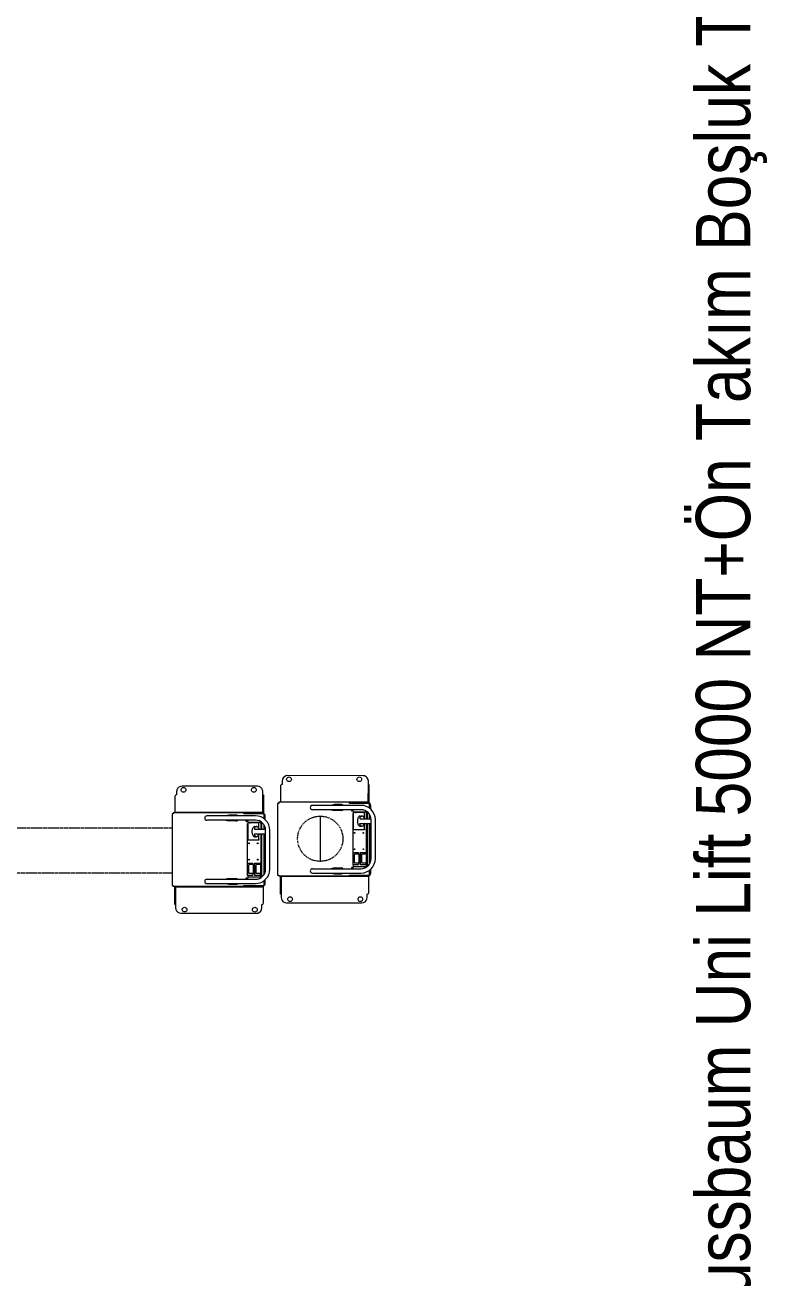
# Model space of a CAD drawing. Extents: x -3709 to 34975, y -230 to 8245.
# Drawn here: x 881.7 to 1086.5, y 477.6 to 823.5 of the extents above; entities that cross this region are included whole.
import ezdxf

# ---------------------------------------------------------------- set-up
doc = ezdxf.new("R2010")
doc.units = 0
doc.linetypes.add('HIDDEN', pattern=[0.375, 0.25, -0.125])
doc.layers.get('0').update_dxf_attribs({"color": 9, "lineweight": 9})
doc.layers.add('B_Ekipman_Zemin', color=155, linetype='Continuous', lineweight=9)
doc.styles.add('MuuM_TEXT-STANDART', font='ARIALN.TTF')

# ---------------------------------------------------------------- blocks, each defined once
blk = doc.blocks.new('4800makaslift')
for p, q in [((17330.5, 8448.4), (17122.5, 8448.5)), ((17103, 8420), (17103, 8375)), ((17107.5, 8433.5), (17107.5, 8425.3)), ((17107.5, 8425.3), (17107.5, 8424.4)), ((17120.4, 8436.4), (17120, 8438.5)), ((17132.7, 8440.6), (17133, 8438.5)), ((17314.4, 8436.3), (17314, 8438.4)), ((17326.7, 8440.6), (17327, 8438.4)), ((17345.5, 8433.4), (17344.7, 8438.4)), ((17345.2, 8375), (17345.5, 8424.8)), ((17345.5, 8426.7), (17345.5, 8433.4)), ((17345.5, 8424.8), (17345.5, 8426.7)), ((17345.5, 8424.5), (17347, 8424.5)), ((17345.5, 8424.4), (17345.5, 8375)), ((17347, 8424.5), (17347, 8374.2)), ((17095, 8372), (17095, 8174)), ((17098, 8372), (17095, 8372)), ((17346, 8375), (17098, 8375)), ((17098, 8375), (17098, 8372)), ((17342, 8375.5), (17107, 8375.5)), ((17293.4, 8372), (17293.4, 8375)), ((17346, 8373), (17293.4, 8373)), ((17349, 8372), (17293.4, 8372)), ((17346, 8375), (17346, 8373)), ((17349, 8358.4), (17349, 8372)), ((17325, 8354.5), (17191, 8354.5)), ((17325, 8366.5), (17191.1, 8366.5)), ((17252, 8368.5), (17243, 8366.5)), ((17243, 8354.5), (17252, 8352.5)), ((17252, 8366.5), (17252, 8368.5)), ((17271, 8368.5), (17252, 8368.5)), ((17252, 8352.5), (17252, 8354.5)), ((17271, 8352.5), (17252, 8352.5)), ((17300.8, 8350.9), (17300.6, 8350.5)), ((17301.2, 8353.4), (17301.2, 8352.6)), ((17303.5, 8202), (17303.5, 8344)), ((17334, 8347), (17304.9, 8347)), ((17304.9, 8299), (17304.9, 8347)), ((17306.2, 8349), (17339.5, 8349)), ((17322.8, 8337), (17327.9, 8337)), ((17334.9, 8330.5), (17334.9, 8346.1)), ((17339.6, 8345.5), (17339.6, 8329.5)), ((17340.5, 8344), (17340.5, 8329.5)), ((17342.2, 8344), (17342.2, 8329.5)), ((17349, 8329.5), (17349, 8340.9)), ((17352, 8355.9), (17352, 8365.5)), ((17322.8, 8309), (17327.9, 8309)), ((17323.7, 8329.5), (17352.8, 8329.5)), ((17323.7, 8316.5), (17353, 8316.5)), ((17334.9, 8299.9), (17334.9, 8315.5)), ((17339.6, 8316.5), (17339.6, 8232)), ((17340.5, 8316.5), (17340.5, 8202)), ((17342.2, 8316.5), (17342.2, 8202)), ((17349, 8205.1), (17349, 8316.5)), ((17352, 8329.5), (17352, 8333.5)), ((17352, 8212.5), (17352, 8316.5)), ((17353, 8219.5), (17353, 8326.5)), ((17365, 8219.5), (17365, 8326.5)), ((17334, 8299), (17304.9, 8299)), ((17303.5, 8236), (17318.1, 8236)), ((17318.2, 8235.9), (17318.2, 8232)), ((17322.6, 8236), (17322.6, 8203)), ((17322.6, 8236), (17338.3, 8236)), ((17338.4, 8235.9), (17338.4, 8232)), ((17303.5, 8203), (17318.1, 8203)), ((17307, 8207.5), (17307, 8231.5)), ((17319.6, 8232), (17307.3, 8232)), ((17319.6, 8207), (17307.3, 8207)), ((17318.2, 8207), (17318.2, 8203.1)), ((17320.1, 8231.6), (17320.1, 8231.5)), ((17320.1, 8207.5), (17320.1, 8231.5)), ((17322.6, 8203), (17338.3, 8203)), ((17327.3, 8207.5), (17327.3, 8231.5)), ((17339.9, 8232), (17327.5, 8232)), ((17339.9, 8207), (17327.5, 8207)), ((17338.4, 8207), (17338.4, 8203.1)), ((17339.6, 8207), (17339.6, 8200.5)), ((17340.4, 8231.6), (17340.4, 8231.5)), ((17340.4, 8207.5), (17340.4, 8231.5)), ((17095, 8174), (17098, 8174)), ((17098, 8174), (17098, 8171)), ((17346, 8171), (17098, 8171)), ((17103, 8121.5), (17103, 8171)), ((17104.5, 8121.6), (17104.5, 8170.8)), ((17104.8, 8170.8), (17104.5, 8121.2)), ((17107, 8170.5), (17342, 8170.5)), ((17191, 8191.5), (17325, 8191.5)), ((17191, 8179.5), (17325, 8179.5)), ((17252, 8193.5), (17243, 8191.5)), ((17243, 8179.5), (17252, 8177.5)), ((17252, 8193.5), (17252, 8191.5)), ((17252, 8193.5), (17271, 8193.5)), ((17252, 8179.5), (17252, 8177.5)), ((17252, 8177.5), (17271, 8177.5)), ((17293.4, 8174), (17349, 8174)), ((17293.4, 8171), (17293.4, 8174)), ((17346, 8173), (17293.4, 8173)), ((17301.2, 8193.4), (17301.2, 8192.6)), ((17339.5, 8197), (17306.2, 8197)), ((17337.8, 8197), (17338.6, 8197.2)), ((17346, 8171), (17346, 8173)), ((17347, 8126), (17347, 8171.8)), ((17349, 8174), (17349, 8187.6)), ((17352, 8180.5), (17352, 8190.1)), ((17104.5, 8121.5), (17103, 8121.5)), ((17104.5, 8121.2), (17104.5, 8119.3)), ((17104.5, 8119.3), (17104.5, 8112.6)), ((17104.5, 8112.6), (17105.3, 8107.6)), ((17119.5, 8097.6), (17327.5, 8097.5)), ((17123.4, 8105.4), (17123, 8107.6)), ((17135.7, 8109.7), (17136, 8107.6)), ((17317.4, 8105.4), (17317, 8107.5)), ((17329.7, 8109.6), (17330, 8107.5)), ((17342.5, 8120.8), (17342.5, 8121.6)), ((17342.5, 8112.5), (17342.5, 8120.8))]:
    blk.add_line(p, q)
at = {"linetype": 'HIDDEN'}
for p, q in [((16360.7, 8333.6), (17097, 8333.6)), ((17097, 8208.6), (16360.7, 8208.6))]:
    blk.add_line(p, q, dxfattribs=at)
for points in [[(17122.5, 8448.5), (17117.9, 8447.8), (17113.7, 8445.6), (17110.4, 8442.3), (17108.3, 8438.1), (17107.5, 8433.5)], [(17120, 8438.5), (17120.4, 8440.5), (17121.3, 8442.3), (17122.7, 8443.8), (17124.5, 8444.7), (17126.5, 8445), (17128.5, 8444.7), (17130.4, 8443.8), (17131.8, 8442.3), (17132.7, 8440.6)], [(17314, 8438.4), (17314.4, 8440.5), (17315.3, 8442.3), (17316.7, 8443.7), (17318.5, 8444.6), (17320.5, 8444.9), (17322.5, 8444.6), (17324.4, 8443.7), (17325.8, 8442.3), (17326.7, 8440.6)], [(17344.7, 8438.4), (17342.7, 8442.3), (17339.4, 8445.6), (17335.2, 8447.7), (17330.5, 8448.4)], [(17107.5, 8424.4), (17106.1, 8424.2), (17104.9, 8423.6), (17103.9, 8422.6), (17103.2, 8421.4), (17103, 8420)], [(17133, 8438.5), (17132.7, 8436.5), (17131.8, 8434.7), (17130.4, 8433.2), (17128.5, 8432.3), (17126.5, 8432), (17124.5, 8432.3), (17122.7, 8433.2), (17121.3, 8434.7), (17120.4, 8436.4)], [(17327, 8438.4), (17326.7, 8436.4), (17325.8, 8434.6), (17324.4, 8433.2), (17322.5, 8432.3), (17320.5, 8431.9), (17318.5, 8432.3), (17316.7, 8433.2), (17315.3, 8434.6), (17314.4, 8436.3)], [(17299.8, 8353), (17299.9, 8354.2), (17300, 8354.5)], [(17301.4, 8350), (17300.8, 8350.2), (17300.3, 8350.9), (17299.9, 8351.9), (17299.8, 8353)], [(17301.2, 8352.6), (17301.1, 8351.9), (17300.8, 8351.2), (17300.5, 8350.7), (17300.5, 8350.6)], [(17301.3, 8353), (17301.2, 8351.9), (17300.8, 8350.9)], [(17300.9, 8354.5), (17301.1, 8354.1), (17301.2, 8353.4)], [(17301.1, 8354.5), (17301.2, 8354.2), (17301.3, 8353)], [(17303, 8353), (17302.9, 8351.9), (17302.5, 8350.9), (17302, 8350.2), (17301.4, 8350)], [(17302.8, 8354.5), (17302.9, 8354.2), (17303, 8353)], [(17306.2, 8349), (17305.4, 8348.8), (17304.6, 8348), (17304.1, 8346.9), (17303.7, 8345.5), (17303.5, 8344)], [(17311, 8345), (17310.7, 8345.5), (17310.3, 8346), (17309.8, 8346.3), (17309.4, 8346.6), (17309, 8346.8), (17308.6, 8347), (17308.2, 8347)], [(17322.8, 8337), (17321.6, 8336.8), (17320.5, 8336.3), (17319.4, 8335.5), (17318.4, 8334.3), (17317.5, 8332.9), (17316.7, 8331.2), (17316.1, 8329.4), (17315.7, 8327.3), (17315.4, 8325.2)], [(17327.9, 8337), (17326.8, 8336.9), (17325.8, 8336.5), (17324.8, 8335.8), (17323.9, 8334.9), (17323.1, 8333.8), (17322.3, 8332.5)], [(17333.4, 8332.5), (17332.6, 8333.8), (17331.8, 8334.9), (17330.9, 8335.8), (17329.9, 8336.5), (17328.9, 8336.9), (17327.9, 8337)], [(17334.9, 8346.1), (17334.9, 8346.3), (17334.8, 8346.6), (17334.6, 8346.8), (17334.3, 8347), (17334, 8347)], [(17334.6, 8345), (17334.8, 8345.5), (17334.9, 8346), (17334.9, 8346.1)], [(17339.4, 8348), (17338.6, 8348.8), (17337.8, 8349)], [(17339.1, 8348.3), (17339.4, 8347), (17339.6, 8345.5)], [(17340.5, 8344), (17340.3, 8345.5), (17340, 8346.9), (17339.4, 8348)], [(17342.2, 8344), (17342, 8345.5), (17341.6, 8346.9), (17341, 8348), (17340.3, 8348.8), (17339.5, 8349)], [(17315.4, 8325.2), (17315.3, 8323), (17315.4, 8320.8), (17315.7, 8318.7), (17316.1, 8316.6), (17316.7, 8314.8), (17317.5, 8313.1), (17318.4, 8311.7), (17319.4, 8310.5), (17320.5, 8309.7)], [(17320.5, 8309.7), (17321.6, 8309.2), (17322.8, 8309)], [(17322.3, 8332.5), (17322.1, 8331.8), (17322, 8331.1), (17322.1, 8330.6), (17322.4, 8330.1), (17322.8, 8329.8), (17323.2, 8329.6), (17323.7, 8329.5)], [(17322.3, 8313.5), (17322.1, 8314.2), (17322, 8314.9), (17322.1, 8315.5), (17322.4, 8315.9), (17322.8, 8316.2), (17323.2, 8316.4), (17323.7, 8316.5)], [(17322.3, 8313.5), (17323.1, 8312.2), (17323.9, 8311.1), (17324.8, 8310.2), (17325.8, 8309.5), (17326.8, 8309.1), (17327.9, 8309)], [(17327.9, 8309), (17328.9, 8309.1), (17329.9, 8309.5), (17330.9, 8310.2), (17331.8, 8311.1), (17332.6, 8312.2), (17333.4, 8313.5)], [(17333.4, 8332.5), (17333.8, 8331.8), (17334.3, 8331.1), (17334.8, 8330.6), (17335.3, 8330.1), (17335.9, 8329.8), (17336.5, 8329.6), (17337, 8329.5)], [(17333.4, 8313.5), (17333.8, 8314.2), (17334.3, 8314.9), (17334.8, 8315.5), (17335.3, 8315.9), (17335.9, 8316.2), (17336.5, 8316.4), (17337, 8316.5)], [(17306.7, 8290.5), (17306.8, 8290.9), (17306.9, 8291.3), (17307.1, 8291.6), (17307.3, 8291.8), (17307.4, 8291.8)], [(17307.4, 8289.2), (17307.3, 8289.2), (17307.1, 8289.4), (17306.9, 8289.7), (17306.8, 8290.1), (17306.7, 8290.5)], [(17307.4, 8291.8), (17307.5, 8291.8), (17307.8, 8291.6), (17307.9, 8291.3), (17308.1, 8290.9), (17308.1, 8290.5)], [(17308.1, 8290.5), (17308.1, 8290.1), (17307.9, 8289.7), (17307.8, 8289.4), (17307.5, 8289.2), (17307.4, 8289.2)], [(17311, 8301), (17310.7, 8300.5), (17310.3, 8300), (17309.8, 8299.7), (17309.4, 8299.4), (17309, 8299.2), (17308.6, 8299), (17308.2, 8299)], [(17330.8, 8290.5), (17330.9, 8290.9), (17331, 8291.3), (17331.2, 8291.6), (17331.4, 8291.8), (17331.5, 8291.8)], [(17331.5, 8289.2), (17331.4, 8289.2), (17331.2, 8289.4), (17331, 8289.7), (17330.9, 8290.1), (17330.8, 8290.5)], [(17331.5, 8291.8), (17331.7, 8291.8), (17331.9, 8291.6), (17332.1, 8291.3), (17332.2, 8290.9), (17332.2, 8290.5)], [(17332.2, 8290.5), (17332.2, 8290.1), (17332.1, 8289.7), (17331.9, 8289.4), (17331.7, 8289.2), (17331.5, 8289.2)], [(17334.9, 8299.9), (17334.9, 8299.7), (17334.8, 8299.4), (17334.6, 8299.2), (17334.3, 8299), (17334, 8299)], [(17334.6, 8301), (17334.8, 8300.5), (17334.9, 8300), (17334.9, 8299.9)], [(17304.7, 8236), (17304.7, 8236), (17304.8, 8236), (17304.9, 8235.9), (17304.9, 8235.9), (17305, 8235.8)], [(17306.7, 8245.5), (17306.8, 8245.9), (17306.9, 8246.3), (17307.1, 8246.6), (17307.3, 8246.8), (17307.4, 8246.8)], [(17307.4, 8244.2), (17307.3, 8244.2), (17307.1, 8244.4), (17306.9, 8244.7), (17306.8, 8245.1), (17306.7, 8245.5)], [(17307.4, 8246.8), (17307.5, 8246.8), (17307.8, 8246.6), (17307.9, 8246.3), (17308.1, 8245.9), (17308.1, 8245.5)], [(17308.1, 8245.5), (17308.1, 8245.1), (17307.9, 8244.7), (17307.8, 8244.4), (17307.5, 8244.2), (17307.4, 8244.2)], [(17318.1, 8236), (17318.1, 8236), (17318.2, 8236), (17318.2, 8235.9), (17318.2, 8235.9)], [(17318.2, 8235.9), (17318.2, 8235.9), (17318.1, 8235.8)], [(17324.9, 8236), (17325, 8236), (17325.1, 8236), (17325.1, 8235.9), (17325.2, 8235.9), (17325.2, 8235.8)], [(17330.8, 8245.5), (17330.9, 8245.9), (17331, 8246.3), (17331.2, 8246.6), (17331.4, 8246.8), (17331.5, 8246.8)], [(17331.5, 8244.2), (17331.4, 8244.2), (17331.2, 8244.4), (17331, 8244.7), (17330.9, 8245.1), (17330.8, 8245.5)], [(17331.5, 8246.8), (17331.7, 8246.8), (17331.9, 8246.6), (17332.1, 8246.3), (17332.2, 8245.9), (17332.2, 8245.5)], [(17332.2, 8245.5), (17332.2, 8245.1), (17332.1, 8244.7), (17331.9, 8244.4), (17331.7, 8244.2), (17331.5, 8244.2)], [(17338.3, 8236), (17338.4, 8236), (17338.4, 8236), (17338.4, 8235.9), (17338.4, 8235.9)], [(17338.4, 8235.9), (17338.4, 8235.9), (17338.4, 8235.8)], [(17303.5, 8202), (17303.7, 8200.5), (17304.1, 8199.1), (17304.6, 8198), (17305.4, 8197.2), (17306.2, 8197)], [(17304.7, 8203), (17304.7, 8203), (17304.8, 8203), (17304.9, 8203.1), (17304.9, 8203.1), (17305, 8203.2)], [(17307.3, 8232), (17307.2, 8232), (17307.1, 8231.9), (17307, 8231.8), (17307, 8231.7), (17307, 8231.5)], [(17307, 8207.5), (17307, 8207.3), (17307, 8207.2), (17307.1, 8207.1), (17307.2, 8207), (17307.3, 8207)], [(17318.2, 8203.1), (17318.2, 8203.1), (17318.1, 8203.2)], [(17318.1, 8203), (17318.1, 8203), (17318.2, 8203), (17318.2, 8203.1), (17318.2, 8203.1)], [(17319.6, 8232), (17319.8, 8232), (17319.9, 8231.9), (17320, 8231.9), (17320.1, 8231.7), (17320.1, 8231.6)], [(17319.6, 8207), (17319.8, 8207), (17319.9, 8207.1), (17320, 8207.2), (17320.1, 8207.3), (17320.1, 8207.4), (17320.1, 8207.5)], [(17324.9, 8203), (17325, 8203), (17325.1, 8203), (17325.1, 8203.1), (17325.2, 8203.1), (17325.2, 8203.2)], [(17327.5, 8232), (17327.4, 8232), (17327.4, 8231.9), (17327.3, 8231.8), (17327.3, 8231.7), (17327.3, 8231.5)], [(17327.3, 8207.5), (17327.3, 8207.3), (17327.3, 8207.2), (17327.4, 8207.1), (17327.4, 8207), (17327.5, 8207)], [(17338.3, 8203), (17338.4, 8203), (17338.4, 8203), (17338.4, 8203.1), (17338.4, 8203.1)], [(17338.4, 8203.1), (17338.4, 8203.1), (17338.4, 8203.2)], [(17338.6, 8197.2), (17339.4, 8198), (17340, 8199.1), (17340.3, 8200.5), (17340.5, 8202)], [(17339.6, 8200.5), (17339.4, 8199), (17339.1, 8197.7)], [(17339.5, 8197), (17340.3, 8197.2), (17341, 8198), (17341.6, 8199.1), (17342, 8200.5), (17342.2, 8202)], [(17339.9, 8232), (17340, 8232), (17340.2, 8231.9), (17340.3, 8231.9), (17340.3, 8231.7), (17340.4, 8231.6)], [(17339.9, 8207), (17340, 8207), (17340.2, 8207.1), (17340.3, 8207.2), (17340.3, 8207.3), (17340.4, 8207.4), (17340.4, 8207.5)], [(17299.8, 8193), (17299.9, 8194.2), (17300.3, 8195.1), (17300.8, 8195.8), (17301.4, 8196)], [(17300, 8191.5), (17299.9, 8191.9), (17299.8, 8193)], [(17300.5, 8195.4), (17300.5, 8195.3), (17300.8, 8194.8), (17301.1, 8194.1), (17301.2, 8193.4)], [(17300.6, 8195.5), (17300.8, 8195.1), (17301.2, 8194.2), (17301.3, 8193)], [(17301.2, 8192.6), (17301.1, 8191.9), (17300.9, 8191.5)], [(17301.3, 8193), (17301.2, 8191.9), (17301.1, 8191.5)], [(17301.4, 8196), (17302, 8195.8), (17302.5, 8195.1), (17302.9, 8194.2), (17303, 8193)], [(17303, 8193), (17302.9, 8191.9), (17302.8, 8191.5)], [(17105.3, 8107.6), (17107.4, 8103.8), (17110.7, 8100.4), (17114.9, 8098.3), (17119.5, 8097.6)], [(17123, 8107.6), (17123.3, 8109.6), (17124.3, 8111.4), (17125.7, 8112.8), (17127.5, 8113.7), (17129.5, 8114.1), (17131.5, 8113.7), (17133.3, 8112.8), (17134.8, 8111.4), (17135.7, 8109.7)], [(17136, 8107.6), (17135.7, 8105.6), (17134.8, 8103.7), (17133.3, 8102.3), (17131.5, 8101.4), (17129.5, 8101.1), (17127.5, 8101.4), (17125.7, 8102.3), (17124.3, 8103.7), (17123.4, 8105.4)], [(17317, 8107.5), (17317.3, 8109.5), (17318.3, 8111.3), (17319.7, 8112.8), (17321.5, 8113.7), (17323.5, 8114), (17325.5, 8113.7), (17327.3, 8112.8), (17328.8, 8111.3), (17329.7, 8109.6)], [(17330, 8107.5), (17329.7, 8105.5), (17328.8, 8103.7), (17327.3, 8102.2), (17325.5, 8101.3), (17323.5, 8101), (17321.5, 8101.3), (17319.7, 8102.3), (17318.3, 8103.7), (17317.4, 8105.4)], [(17327.5, 8097.5), (17332.1, 8098.2), (17336.3, 8100.4), (17339.6, 8103.7), (17341.8, 8107.9), (17342.5, 8112.5)], [(17342.5, 8121.6), (17343.9, 8121.8), (17345.2, 8122.4), (17346.2, 8123.4), (17346.8, 8124.6), (17347, 8126)]]:
    blk.add_lwpolyline(points)
for centre, radius, start, end in [((17107, 8365.5), 10, 90, 107.3767), ((17342, 8365.5), 10, 72.6233, 90), ((17342, 8365.5), 10, 0, 66.2136), ((17191, 8360.5), 6, 90, 270), ((17271, 8360.5), 8, 48.618, 90), ((17271, 8360.5), 8, 270, 311.4517), ((17325, 8326.5), 40, 0, 90), ((17325, 8326.5), 28, 0, 90), ((17325, 8219.5), 28, 270, 0), ((17325, 8219.5), 40, 270, 0), ((17107, 8180.5), 10, 252.6241, 270), ((17191, 8185.5), 6, 90, 270), ((17271, 8185.5), 8, 48.5483, 90), ((17271, 8185.5), 8, 270, 311.4517), ((17342, 8180.5), 10, 270, 287.3759), ((17342, 8180.5), 10, 293.7864, 0)]:
    blk.add_arc(centre, radius, start, end)

msp = doc.modelspace()

# ---------------------------------------------------------------- linework, layer by layer
for p, q in [((975.01, 616.28), (954.21, 616.29)), ((952.26, 613.44), (952.26, 608.94)), ((952.71, 614.79), (952.71, 613.96)), ((952.71, 613.96), (952.71, 613.88)), ((953.99, 615.07), (953.96, 615.29)), ((955.22, 615.5), (955.26, 615.29)), ((973.39, 615.07), (973.36, 615.28)), ((974.62, 615.49), (974.66, 615.28)), ((976.51, 614.78), (976.42, 615.27)), ((976.48, 608.94), (976.51, 613.92)), ((976.51, 614.11), (976.51, 614.78)), ((976.51, 613.92), (976.51, 614.11)), ((976.51, 613.89), (976.66, 613.89)), ((976.51, 613.87), (976.51, 608.94)), ((976.66, 613.89), (976.66, 608.85)), ((976.56, 608.94), (951.76, 608.94)), ((951.76, 608.94), (951.76, 608.64)), ((976.16, 608.99), (952.66, 608.99)), ((971.29, 608.64), (971.29, 608.94)), ((976.56, 608.94), (976.56, 608.74)), ((951.76, 608.64), (951.46, 608.64)), ((951.46, 608.64), (951.46, 588.84)), ((974.46, 606.89), (961.06, 606.89)), ((974.46, 608.09), (961.07, 608.09)), ((967.16, 608.29), (966.26, 608.09)), ((966.26, 606.89), (967.15, 606.69)), ((967.16, 608.09), (967.16, 608.29)), ((969.06, 608.29), (967.16, 608.29)), ((967.16, 606.69), (967.16, 606.89)), ((969.06, 606.69), (967.16, 606.69)), ((976.56, 608.74), (971.29, 608.74)), ((976.86, 608.64), (971.29, 608.64)), ((972.04, 606.52), (972.01, 606.49)), ((972.07, 606.78), (972.07, 606.7)), ((972.31, 591.64), (972.31, 605.84)), ((972.44, 601.34), (972.44, 606.14)), ((975.35, 606.14), (972.44, 606.14)), ((972.58, 606.34), (975.9, 606.34)), ((975.44, 604.48), (975.44, 606.04)), ((975.91, 605.99), (975.91, 604.39)), ((976, 605.84), (976, 604.39)), ((976.17, 605.84), (976.17, 604.39)), ((976.86, 607.28), (976.86, 608.64)), ((976.86, 604.39), (976.86, 605.52)), ((977.16, 607.02), (977.16, 607.99)), ((974.23, 605.14), (974.74, 605.14)), ((974.23, 602.34), (974.74, 602.34)), ((974.33, 604.39), (977.23, 604.39)), ((974.33, 603.09), (977.26, 603.09)), ((975.44, 601.43), (975.44, 602.99)), ((975.91, 603.09), (975.91, 594.64)), ((976, 603.09), (976, 591.64)), ((976.17, 603.09), (976.17, 591.64)), ((976.86, 591.95), (976.86, 603.09)), ((977.16, 604.39), (977.16, 604.79)), ((977.16, 592.69), (977.16, 603.09)), ((977.26, 593.39), (977.26, 604.09)), ((978.46, 593.39), (978.46, 604.09)), ((975.35, 601.34), (972.44, 601.34)), ((972.31, 595.04), (973.76, 595.04)), ((973.77, 595.03), (973.77, 594.64)), ((974.21, 595.04), (974.21, 591.74)), ((974.21, 595.04), (975.79, 595.04)), ((975.8, 595.03), (975.8, 594.64)), ((972.31, 591.74), (973.76, 591.74)), ((972.65, 592.19), (972.65, 594.59)), ((973.92, 594.64), (972.68, 594.64)), ((973.92, 592.14), (972.68, 592.14)), ((973.77, 592.14), (973.77, 591.75)), ((973.97, 594.6), (973.97, 594.59)), ((973.97, 592.19), (973.97, 594.59)), ((974.21, 591.74), (975.79, 591.74)), ((974.68, 592.19), (974.68, 594.59)), ((975.94, 594.64), (974.71, 594.64)), ((975.94, 592.14), (974.71, 592.14)), ((975.8, 592.14), (975.8, 591.75)), ((975.91, 592.14), (975.91, 591.49)), ((975.99, 594.6), (975.99, 594.59)), ((975.99, 592.19), (975.99, 594.59)), ((951.46, 588.84), (951.76, 588.84)), ((951.76, 588.84), (951.76, 588.54)), ((976.56, 588.54), (951.76, 588.54)), ((952.26, 583.59), (952.26, 588.54)), ((952.41, 583.6), (952.41, 588.52)), ((952.43, 588.52), (952.41, 583.56)), ((952.66, 588.49), (976.16, 588.49)), ((961.06, 590.59), (974.46, 590.59)), ((961.06, 589.39), (974.46, 589.39)), ((967.16, 590.79), (966.26, 590.59)), ((966.26, 589.39), (967.15, 589.19)), ((967.16, 590.79), (967.16, 590.59)), ((967.16, 590.79), (969.06, 590.79)), ((967.16, 589.39), (967.16, 589.19)), ((967.16, 589.19), (969.06, 589.19)), ((971.29, 588.84), (976.86, 588.84)), ((971.29, 588.54), (971.29, 588.84)), ((976.56, 588.74), (971.29, 588.74)), ((972.07, 590.78), (972.07, 590.7)), ((975.9, 591.14), (972.58, 591.14)), ((975.73, 591.14), (975.82, 591.16)), ((976.56, 588.54), (976.56, 588.74)), ((976.66, 584.03), (976.66, 588.62)), ((976.86, 588.84), (976.86, 590.19)), ((977.16, 589.49), (977.16, 590.45)), ((952.41, 583.59), (952.26, 583.59)), ((952.41, 583.56), (952.41, 583.36)), ((952.41, 583.36), (952.41, 582.69)), ((952.41, 582.69), (952.49, 582.2)), ((953.91, 581.19), (974.71, 581.19)), ((954.29, 581.98), (954.26, 582.19)), ((955.52, 582.41), (955.56, 582.19)), ((973.69, 581.97), (973.66, 582.19)), ((974.92, 582.4), (974.96, 582.19)), ((976.21, 583.51), (976.21, 583.6)), ((976.21, 582.69), (976.21, 583.51))]:
    msp.add_line(p, q)
at = {"lineweight": 0}
msp.add_line((963.23, 605.11), (963.23, 592.61), dxfattribs=at)
for points in [[(954.21, 616.29), (953.74, 616.21), (953.33, 616), (952.99, 615.67), (952.78, 615.25), (952.71, 614.79)], [(953.96, 615.29), (953.99, 615.49), (954.08, 615.67), (954.23, 615.81), (954.41, 615.9), (954.61, 615.94), (954.81, 615.9), (954.99, 615.81), (955.13, 615.67), (955.22, 615.5)], [(973.36, 615.28), (973.39, 615.48), (973.48, 615.66), (973.63, 615.81), (973.81, 615.9), (974.01, 615.93), (974.21, 615.9), (974.39, 615.81), (974.53, 615.66), (974.62, 615.49)], [(976.42, 615.27), (976.22, 615.66), (975.89, 615.99), (975.47, 616.21), (975.01, 616.28)], [(952.71, 613.88), (952.57, 613.85), (952.44, 613.79), (952.34, 613.7), (952.28, 613.57), (952.26, 613.44)], [(955.26, 615.29), (955.23, 615.08), (955.13, 614.9), (954.99, 614.76), (954.81, 614.67), (954.61, 614.64), (954.41, 614.67), (954.23, 614.76), (954.08, 614.9), (953.99, 615.07)], [(974.66, 615.28), (974.63, 615.08), (974.53, 614.9), (974.39, 614.75), (974.21, 614.66), (974.01, 614.63), (973.81, 614.66), (973.63, 614.75), (973.48, 614.9), (973.39, 615.07)], [(971.93, 606.74), (971.95, 606.85), (971.96, 606.89)], [(972.09, 606.44), (972.03, 606.46), (971.98, 606.52), (971.95, 606.62), (971.93, 606.74)], [(972.07, 606.7), (972.06, 606.62), (972.04, 606.56), (972.01, 606.5), (972, 606.5)], [(972.09, 606.74), (972.07, 606.62), (972.04, 606.52)], [(972.05, 606.89), (972.06, 606.85), (972.07, 606.78)], [(972.06, 606.89), (972.07, 606.85), (972.09, 606.74)], [(972.26, 606.74), (972.24, 606.62), (972.21, 606.52), (972.16, 606.46), (972.09, 606.44)], [(972.23, 606.89), (972.24, 606.85), (972.26, 606.74)], [(972.58, 606.34), (972.49, 606.31), (972.42, 606.24), (972.36, 606.13), (972.32, 605.99), (972.31, 605.84)], [(973.05, 605.94), (973.02, 605.99), (972.98, 606.03), (972.94, 606.07), (972.9, 606.1), (972.85, 606.12), (972.81, 606.13), (972.78, 606.14)], [(975.44, 606.04), (975.44, 606.07), (975.43, 606.1), (975.41, 606.12), (975.38, 606.13), (975.35, 606.14)], [(975.41, 605.94), (975.44, 605.99), (975.44, 606.03), (975.44, 606.04)], [(975.89, 606.24), (975.82, 606.31), (975.73, 606.34)], [(975.87, 606.26), (975.9, 606.14), (975.91, 605.99)], [(976, 605.84), (975.99, 605.99), (975.95, 606.13), (975.89, 606.24)], [(976.17, 605.84), (976.16, 605.99), (976.12, 606.13), (976.06, 606.24), (975.98, 606.31), (975.9, 606.34)], [(973.49, 603.96), (973.48, 603.74), (973.49, 603.52), (973.52, 603.3), (973.56, 603.1), (973.63, 602.91), (973.7, 602.75), (973.79, 602.6), (973.89, 602.49), (974, 602.4)], [(974.23, 605.14), (974.12, 605.12), (974, 605.07), (973.89, 604.98), (973.79, 604.87), (973.7, 604.73), (973.63, 604.56), (973.56, 604.37), (973.52, 604.17), (973.49, 603.96)], [(974, 602.4), (974.12, 602.35), (974.23, 602.34)], [(974.19, 604.69), (974.16, 604.61), (974.16, 604.55), (974.17, 604.49), (974.19, 604.45), (974.23, 604.41), (974.28, 604.39), (974.33, 604.39)], [(974.19, 602.79), (974.16, 602.86), (974.16, 602.92), (974.17, 602.98), (974.19, 603.03), (974.23, 603.06), (974.28, 603.08), (974.33, 603.09)], [(974.74, 605.14), (974.64, 605.12), (974.54, 605.08), (974.44, 605.02), (974.35, 604.93), (974.26, 604.82), (974.19, 604.69)], [(974.19, 602.79), (974.26, 602.65), (974.35, 602.54), (974.44, 602.45), (974.54, 602.39), (974.64, 602.35), (974.74, 602.34)], [(975.29, 604.69), (975.22, 604.82), (975.13, 604.93), (975.04, 605.02), (974.94, 605.08), (974.84, 605.12), (974.74, 605.14)], [(974.74, 602.34), (974.84, 602.35), (974.94, 602.39), (975.04, 602.45), (975.13, 602.54), (975.22, 602.65), (975.29, 602.79)], [(975.29, 604.69), (975.33, 604.61), (975.38, 604.55), (975.43, 604.49), (975.49, 604.45), (975.55, 604.41), (975.6, 604.39), (975.66, 604.39)], [(975.29, 602.79), (975.33, 602.86), (975.38, 602.92), (975.43, 602.98), (975.49, 603.03), (975.55, 603.06), (975.6, 603.08), (975.66, 603.09)], [(972.63, 600.49), (972.63, 600.53), (972.64, 600.57), (972.66, 600.6), (972.68, 600.61), (972.69, 600.62)], [(972.69, 600.36), (972.68, 600.36), (972.66, 600.37), (972.64, 600.4), (972.63, 600.44), (972.63, 600.49)], [(972.69, 600.62), (972.71, 600.61), (972.73, 600.6), (972.75, 600.57), (972.76, 600.53), (972.76, 600.49)], [(972.76, 600.49), (972.76, 600.44), (972.75, 600.4), (972.73, 600.37), (972.71, 600.36), (972.69, 600.36)], [(973.05, 601.54), (973.02, 601.48), (972.98, 601.44), (972.94, 601.4), (972.9, 601.37), (972.85, 601.35), (972.81, 601.34), (972.78, 601.34)], [(975.04, 600.49), (975.04, 600.53), (975.05, 600.57), (975.07, 600.6), (975.1, 600.61), (975.11, 600.62)], [(975.11, 600.36), (975.1, 600.36), (975.07, 600.37), (975.05, 600.4), (975.04, 600.44), (975.04, 600.49)], [(975.11, 600.62), (975.12, 600.61), (975.14, 600.6), (975.16, 600.57), (975.17, 600.53), (975.18, 600.49)], [(975.18, 600.49), (975.17, 600.44), (975.16, 600.4), (975.14, 600.37), (975.12, 600.36), (975.11, 600.36)], [(975.44, 601.43), (975.44, 601.4), (975.43, 601.37), (975.41, 601.35), (975.38, 601.34), (975.35, 601.34)], [(975.41, 601.54), (975.44, 601.48), (975.44, 601.44), (975.44, 601.43)], [(972.42, 595.04), (972.43, 595.04), (972.43, 595.03), (972.44, 595.03), (972.45, 595.02), (972.45, 595.02)], [(972.63, 595.99), (972.63, 596.03), (972.64, 596.07), (972.66, 596.1), (972.68, 596.11), (972.69, 596.12)], [(972.69, 595.86), (972.68, 595.86), (972.66, 595.87), (972.64, 595.9), (972.63, 595.94), (972.63, 595.99)], [(972.69, 596.12), (972.71, 596.11), (972.73, 596.1), (972.75, 596.07), (972.76, 596.03), (972.76, 595.99)], [(972.76, 595.99), (972.76, 595.94), (972.75, 595.9), (972.73, 595.87), (972.71, 595.86), (972.69, 595.86)], [(973.76, 595.04), (973.77, 595.04), (973.77, 595.03), (973.77, 595.03), (973.77, 595.03)], [(973.77, 595.03), (973.77, 595.02), (973.77, 595.02)], [(974.45, 595.04), (974.45, 595.04), (974.46, 595.03), (974.47, 595.03), (974.47, 595.02), (974.48, 595.02)], [(975.04, 595.99), (975.04, 596.03), (975.05, 596.07), (975.07, 596.1), (975.1, 596.11), (975.11, 596.12)], [(975.11, 595.86), (975.1, 595.86), (975.07, 595.87), (975.05, 595.9), (975.04, 595.94), (975.04, 595.99)], [(975.11, 596.12), (975.12, 596.11), (975.14, 596.1), (975.16, 596.07), (975.17, 596.03), (975.18, 595.99)], [(975.18, 595.99), (975.17, 595.94), (975.16, 595.9), (975.14, 595.87), (975.12, 595.86), (975.11, 595.86)], [(975.79, 595.04), (975.79, 595.04), (975.8, 595.03), (975.8, 595.03), (975.8, 595.03)], [(975.8, 595.03), (975.8, 595.02), (975.8, 595.02)], [(972.31, 591.64), (972.32, 591.48), (972.36, 591.34), (972.42, 591.23), (972.49, 591.16), (972.58, 591.14)], [(972.42, 591.74), (972.43, 591.74), (972.43, 591.74), (972.44, 591.74), (972.45, 591.75), (972.45, 591.76)], [(972.68, 594.64), (972.67, 594.63), (972.66, 594.63), (972.66, 594.62), (972.65, 594.6), (972.65, 594.59)], [(972.65, 592.19), (972.65, 592.17), (972.66, 592.16), (972.66, 592.15), (972.67, 592.14), (972.68, 592.14)], [(973.76, 591.74), (973.77, 591.74), (973.77, 591.74), (973.77, 591.74), (973.77, 591.75)], [(973.77, 591.75), (973.77, 591.75), (973.77, 591.76)], [(973.92, 594.64), (973.93, 594.63), (973.94, 594.63), (973.95, 594.62), (973.96, 594.61), (973.97, 594.6)], [(973.92, 592.14), (973.93, 592.14), (973.94, 592.14), (973.95, 592.15), (973.96, 592.16), (973.97, 592.18), (973.97, 592.19)], [(974.45, 591.74), (974.45, 591.74), (974.46, 591.74), (974.47, 591.74), (974.47, 591.75), (974.48, 591.76)], [(974.71, 594.64), (974.7, 594.63), (974.69, 594.63), (974.69, 594.62), (974.68, 594.6), (974.68, 594.59)], [(974.68, 592.19), (974.68, 592.17), (974.69, 592.16), (974.69, 592.15), (974.7, 592.14), (974.71, 592.14)], [(975.79, 591.74), (975.79, 591.74), (975.8, 591.74), (975.8, 591.74), (975.8, 591.75)], [(975.8, 591.75), (975.8, 591.75), (975.8, 591.76)], [(975.82, 591.16), (975.89, 591.23), (975.95, 591.34), (975.99, 591.48), (976, 591.64)], [(975.9, 591.14), (975.98, 591.16), (976.06, 591.23), (976.12, 591.34), (976.16, 591.48), (976.17, 591.64)], [(975.94, 594.64), (975.96, 594.63), (975.97, 594.63), (975.98, 594.62), (975.99, 594.61), (975.99, 594.6)], [(975.94, 592.14), (975.96, 592.14), (975.97, 592.14), (975.98, 592.15), (975.99, 592.16), (975.99, 592.18), (975.99, 592.19)], [(971.93, 590.74), (971.95, 590.85), (971.98, 590.95), (972.03, 591.01), (972.09, 591.04)], [(971.96, 590.59), (971.95, 590.62), (971.93, 590.74)], [(972, 590.97), (972.01, 590.97), (972.04, 590.92), (972.06, 590.85), (972.07, 590.78)], [(972.01, 590.98), (972.04, 590.95), (972.07, 590.85), (972.09, 590.74)], [(972.07, 590.7), (972.06, 590.62), (972.05, 590.59)], [(972.09, 590.74), (972.07, 590.62), (972.06, 590.59)], [(972.09, 591.04), (972.16, 591.01), (972.21, 590.95), (972.24, 590.85), (972.26, 590.74)], [(972.26, 590.74), (972.24, 590.62), (972.23, 590.59)], [(975.91, 591.49), (975.9, 591.33), (975.87, 591.21)], [(952.49, 582.2), (952.69, 581.81), (953.02, 581.48), (953.44, 581.27), (953.91, 581.19)], [(954.26, 582.19), (954.29, 582.39), (954.38, 582.57), (954.52, 582.72), (954.71, 582.81), (954.91, 582.84), (955.11, 582.81), (955.29, 582.72), (955.43, 582.57), (955.52, 582.41)], [(955.56, 582.19), (955.52, 581.99), (955.43, 581.81), (955.29, 581.67), (955.11, 581.57), (954.91, 581.54), (954.71, 581.57), (954.52, 581.67), (954.38, 581.81), (954.29, 581.98)], [(973.66, 582.19), (973.69, 582.39), (973.78, 582.57), (973.92, 582.71), (974.11, 582.8), (974.31, 582.84), (974.51, 582.8), (974.69, 582.71), (974.83, 582.57), (974.92, 582.4)], [(974.96, 582.19), (974.92, 581.99), (974.83, 581.8), (974.69, 581.66), (974.51, 581.57), (974.31, 581.54), (974.11, 581.57), (973.92, 581.66), (973.78, 581.8), (973.69, 581.97)], [(974.71, 581.19), (975.17, 581.26), (975.59, 581.47), (975.92, 581.8), (976.13, 582.22), (976.21, 582.69)], [(976.21, 583.6), (976.35, 583.62), (976.47, 583.68), (976.57, 583.78), (976.64, 583.9), (976.66, 584.03)]]:
    msp.add_lwpolyline(points)
at = {"linetype": 'HIDDEN', "lineweight": 0}
msp.add_circle((963.23, 598.86), 6.25, dxfattribs=at)
for centre, radius, start, end in [((952.66, 607.99), 1, 90, 107.3759), ((976.16, 607.99), 1, 72.6241, 90), ((976.16, 607.99), 1, 0, 66.2136), ((961.06, 607.49), 0.6, 90, 270), ((969.06, 607.49), 0.8, 48.6203, 90), ((969.06, 607.49), 0.8, 270, 311.4517), ((974.46, 604.09), 4, 0, 90), ((974.46, 604.09), 2.8, 0, 90), ((974.46, 593.39), 2.8, 270, 0), ((974.46, 593.39), 4, 270, 0), ((952.66, 589.49), 1, 252.6241, 270), ((961.06, 589.99), 0.6, 90, 270), ((969.06, 589.99), 0.8, 48.5483, 90), ((969.06, 589.99), 0.8, 270, 311.4517), ((976.16, 589.49), 1, 270, 287.3759), ((976.16, 589.49), 1, 293.7864, 0)]:
    msp.add_arc(centre, radius, start, end)

# ---------------------------------------------------------------- block references
at = {"layer": 'B_Ekipman_Zemin', "xscale": 0.1, "yscale": 0.1, "zscale": 0.1}
msp.add_blockref('4800makaslift', (-787.17, -231.46), dxfattribs=at)

# ---------------------------------------------------------------- texts
at = {"insert": (1066.91, 459.9), "char_height": 15, "width": 530.2046, "attachment_point": 1, "rotation": 90, "style": 'MuuM_TEXT-STANDART'}
msp.add_mtext('Nussbaum Uni Lift 5000 NT+Ön Takım Boşluk Test Hattı +Laser Jack', dxfattribs=at)

doc.saveas('drawing.dxf')
